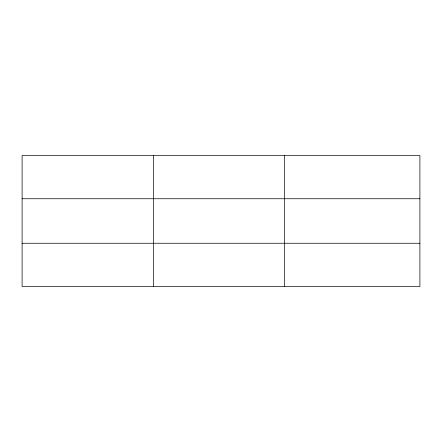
<?xml version="1.0" encoding="UTF-8"?>
<svg xmlns="http://www.w3.org/2000/svg" width="442" height="442" viewBox="0 0 442 442"><rect width="100%" height="100%" fill="white"/><g stroke="black" fill="none" stroke-linecap="round" stroke-linejoin="round"><path stroke-width="0.66" d="M153.374 286.449L153.374 155.551M284.648 286.449L284.648 155.551M419.9 243.255L419.9 286.449L22.1 286.449L22.1 155.551L419.9 155.551L419.9 243.255L22.1 243.255M22.1 198.745L419.9 198.745"/></g></svg>
